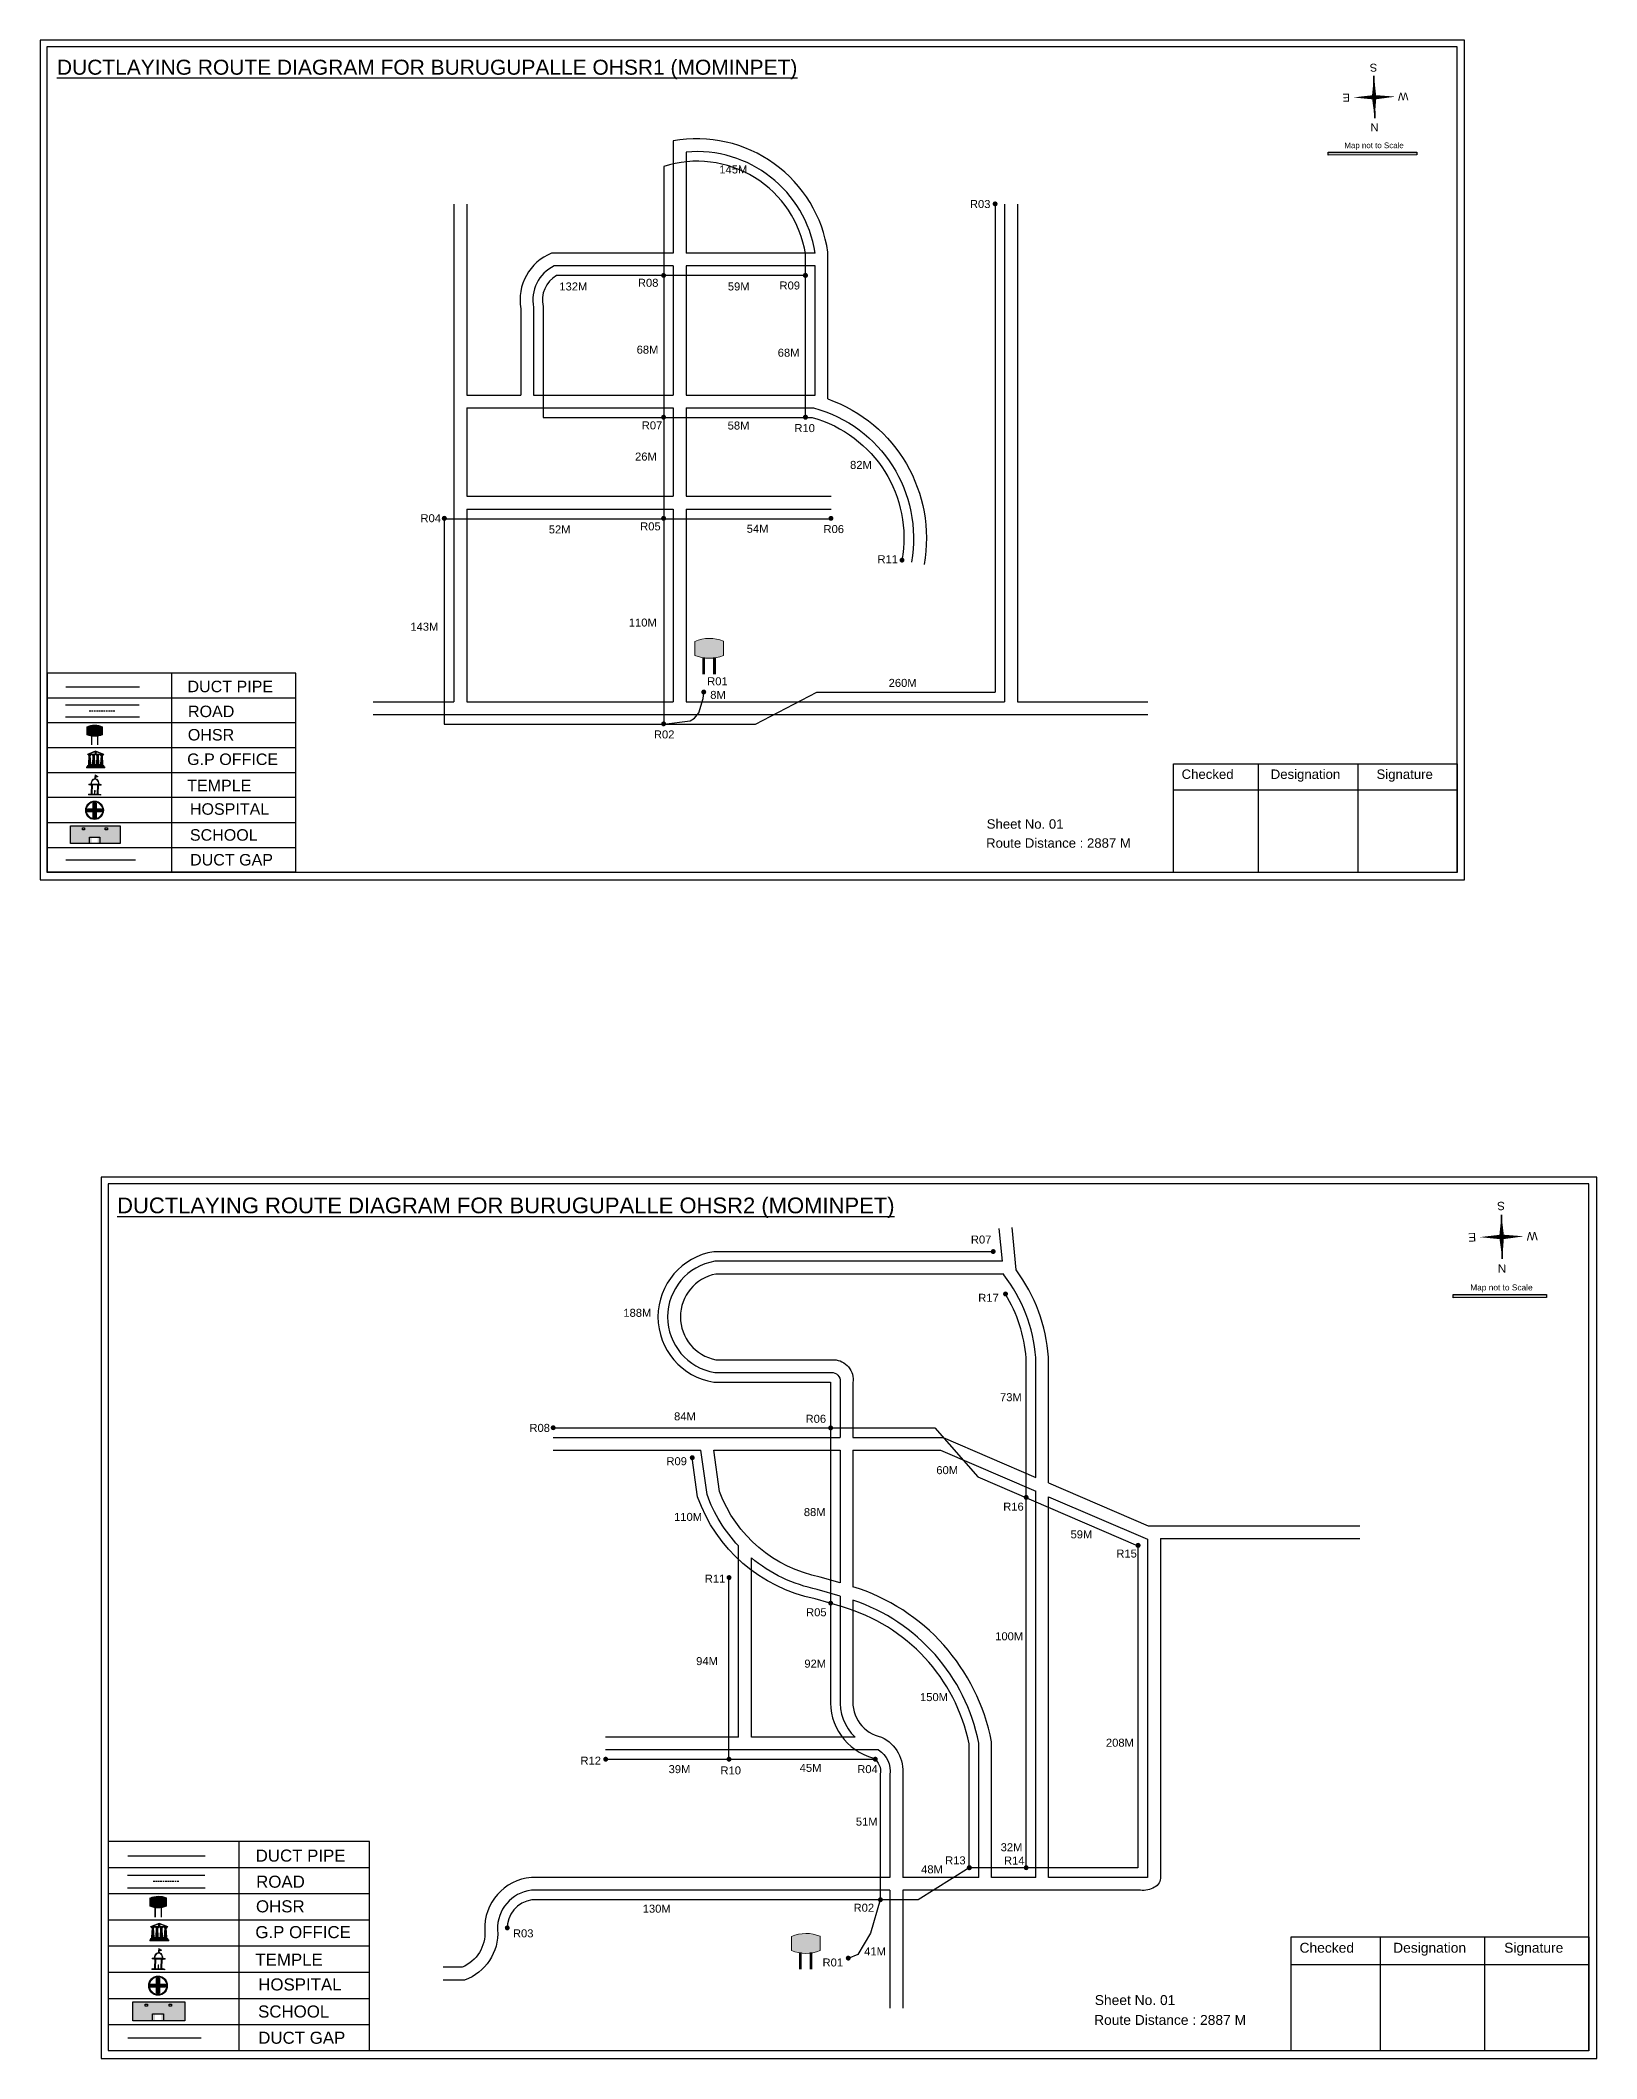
# Model space of a CAD drawing. Header units: inches. Extents: x 1065 to 7171, y 350 to 1611.
# Drawn here: x 2625 to 3597, y 350 to 1611 of the extents above; entities that cross this region are included whole.
import ezdxf

# ---------------------------------------------------------------- set-up
doc = ezdxf.new("R2010")
doc.units = ezdxf.units.IN
doc.header["$MEASUREMENT"] = 0
doc.linetypes.add('DASHEDX2', pattern=[1.5, 1, -0.5])
for name, color, linetype in [('LANDMARK', 7, 'Continuous'), ('OHT', 7, 'Continuous'), ('pipe', 5, 'Continuous')]:
    doc.layers.add(name, color=color, linetype=linetype)
doc.styles.get("Standard").update_dxf_attribs({"font": 'arial.ttf'})

# ---------------------------------------------------------------- blocks, each defined once
blk = doc.blocks.new('OHT')
at = {"linetype": 'Continuous', "lineweight": 0, "true_color": 0x0ffffc}
blk.add_hatch(color=4, dxfattribs=at).paths.add_polyline_path([(0.012, 1), (0, 1, 0.101323), (-0.4, 0.916), (-0.4, 0.525, 0.194075), (0.399, 0.521), (0.399, 0.921, 0.097877)])
at = {"color": 4, "linetype": 'Continuous', "lineweight": 0, "true_color": 0x0ffffc, "flags": 128}
for points in [[(-0.4, 0.525), (-0.4, 0.916)], [(0.399, 0.521), (0.399, 0.921)]]:
    blk.add_lwpolyline(points, dxfattribs=at)
at = {"color": 4, "linetype": 'Continuous', "lineweight": 0, "true_color": 0x0ffffc, "const_width": 0.075, "flags": 128}
for points in [[(-0.15, 0), (-0.15, 0.475)], [(0.15, 0), (0.15, 0.473)]]:
    blk.add_lwpolyline(points, dxfattribs=at)
at = {"color": 4, "linetype": 'Continuous', "lineweight": 0, "true_color": 0x0ffffc}
for centre, radius, start, end in [((0.006, -0.019), 1.019, 67.3109, 113.4711), ((0.004, 1.513), 1.068, 247.7682, 291.7007)]:
    blk.add_arc(centre, radius, start, end, dxfattribs=at)
blk = doc.blocks.new('Government_Office')
at = {"linetype": 'Continuous', "lineweight": 0, "true_color": 0xff0000}
for points in [[(-0.5, 0.05), (0.5, 0.05), (0.5, 0), (-0.5, 0)], [(-0.45, 0.08), (-0.45, 0.12), (0.45, 0.12), (0.45, 0.08)], [(-0.4, 0.14), (-0.4, 0.18), (0.4, 0.18), (0.4, 0.14)]]:
    blk.add_hatch(color=1, dxfattribs=at).paths.add_polyline_path(points)
h = blk.add_hatch(color=1, dxfattribs=at)
h.paths.add_polyline_path([(0.44, 0.72), (0.45, 0.75), (0, 0.93), (-0.45, 0.75), (-0.44, 0.72)])
h.paths.add_polyline_path([(0.36, 0.75), (-0.36, 0.75), (0, 0.9)], flags=16)
h.paths.add_polyline_path([(0, 0.78, -1), (0, 0.87, -1)], flags=0)
h = blk.add_hatch(color=1, dxfattribs=at)
edge = h.paths.add_edge_path()
edge.add_line((-0.27, 0.2), (-0.3, 0.68))
edge.add_line((-0.3, 0.68), (-0.29, 0.68))
edge.add_arc((-0.28, 0.69), 0.0176, 225.304, 441.5659)
edge.add_line((-0.28, 0.7), (-0.39, 0.7))
edge.add_arc((-0.39, 0.69), 0.0176, 98.4341, 314.696)
edge.add_line((-0.38, 0.68), (-0.37, 0.68))
edge.add_line((-0.37, 0.68), (-0.4, 0.2))
edge.add_line((-0.4, 0.2), (-0.27, 0.2))
h = blk.add_hatch(color=1, dxfattribs=at)
edge = h.paths.add_edge_path()
edge.add_line((-0.05, 0.2), (-0.07, 0.68))
edge.add_line((-0.07, 0.68), (-0.07, 0.68))
edge.add_arc((-0.05, 0.69), 0.0176, 225.304, 441.5659)
edge.add_line((-0.05, 0.7), (-0.17, 0.7))
edge.add_arc((-0.17, 0.69), 0.0176, 98.4341, 314.696)
edge.add_line((-0.16, 0.68), (-0.15, 0.68))
edge.add_line((-0.15, 0.68), (-0.18, 0.2))
edge.add_line((-0.18, 0.2), (-0.05, 0.2))
h = blk.add_hatch(color=1, dxfattribs=at)
edge = h.paths.add_edge_path()
edge.add_arc((0, 0.83), 0.0467, 90, 270)
edge.add_arc((0, 0.83), 0.0467, 270, 450)
h = blk.add_hatch(color=1, dxfattribs=at)
edge = h.paths.add_edge_path()
edge.add_line((0.18, 0.2), (0.15, 0.68))
edge.add_line((0.15, 0.68), (0.16, 0.68))
edge.add_arc((0.17, 0.69), 0.0176, 225.304, 441.5659)
edge.add_line((0.17, 0.7), (0.05, 0.7))
edge.add_arc((0.05, 0.69), 0.0176, 98.4341, 314.696)
edge.add_line((0.07, 0.68), (0.07, 0.68))
edge.add_line((0.07, 0.68), (0.05, 0.2))
edge.add_line((0.05, 0.2), (0.18, 0.2))
h = blk.add_hatch(color=1, dxfattribs=at)
edge = h.paths.add_edge_path()
edge.add_line((0.4, 0.2), (0.37, 0.68))
edge.add_line((0.37, 0.68), (0.38, 0.68))
edge.add_arc((0.39, 0.69), 0.0176, 225.304, 441.5659)
edge.add_line((0.4, 0.7), (0.28, 0.7))
edge.add_arc((0.28, 0.69), 0.0176, 98.4341, 314.696)
edge.add_line((0.29, 0.68), (0.3, 0.68))
edge.add_line((0.3, 0.68), (0.27, 0.2))
edge.add_line((0.27, 0.2), (0.4, 0.2))
at = {"color": 1, "linetype": 'Continuous', "lineweight": 0, "true_color": 0xff0000, "flags": 128}
for points in [[(-0.5, 0.05), (0.5, 0.05), (0.5, 0), (-0.5, 0)], [(-0.45, 0.75), (-0.44, 0.72), (0.44, 0.72), (0.45, 0.75), (0, 0.93)], [(-0.45, 0.08), (-0.45, 0.12), (0.45, 0.12), (0.45, 0.08)], [(-0.4, 0.14), (-0.4, 0.18), (0.4, 0.18), (0.4, 0.14)], [(-0.36, 0.75), (0.36, 0.75), (0, 0.9)]]:
    blk.add_lwpolyline(points, close=True, dxfattribs=at)
for points in [[(-0.27, 0.2), (-0.3, 0.68), (-0.29, 0.68, 1.379694), (-0.28, 0.7), (-0.39, 0.7, 1.379694), (-0.38, 0.68), (-0.37, 0.68), (-0.4, 0.2)], [(-0.05, 0.2), (-0.07, 0.68), (-0.07, 0.68, 1.379694), (-0.05, 0.7), (-0.17, 0.7, 1.379694), (-0.16, 0.68), (-0.15, 0.68), (-0.18, 0.2)], [(0, 0.87, 1), (0, 0.78, 1)], [(0.18, 0.2), (0.15, 0.68), (0.16, 0.68, 1.379694), (0.17, 0.7), (0.05, 0.7, 1.379694), (0.07, 0.68), (0.07, 0.68), (0.05, 0.2)], [(0.4, 0.2), (0.37, 0.68), (0.38, 0.68, 1.379694), (0.4, 0.7), (0.28, 0.7, 1.379694), (0.29, 0.68), (0.3, 0.68), (0.27, 0.2)]]:
    blk.add_lwpolyline(points, format="xyb", close=True, dxfattribs=at)
blk = doc.blocks.new('Temple')
at = {"linetype": 'Continuous', "lineweight": 0, "true_color": 0xe66000}
blk.add_hatch(color=32, dxfattribs=at).paths.add_polyline_path([(-0.006, 1), (0.147, 0.931), (0, 0.85)])
at = {"linetype": 'Continuous', "lineweight": 0, "true_color": 0xff0000}
h = blk.add_hatch(color=1, dxfattribs=at)
edge = h.paths.add_edge_path()
edge.add_line((0.175, 0.49), (0.225, 0.49))
edge.add_line((0.225, 0.49), (0.225, 0.497))
edge.add_line((0.225, 0.497), (0.307, 0.497))
edge.add_line((0.307, 0.497), (0.307, 0.533))
edge.add_line((0.307, 0.533), (0.257, 0.533))
edge.add_line((0.257, 0.533), (0.257, 0.54))
edge.add_line((0.257, 0.54), (0.2, 0.54))
edge.add_spline(control_points=[(0.2, 0.54), (0.2, 0.589), (0.19, 0.638), (0.142, 0.743), (0.092, 0.79), (0.027, 0.805), (0.02, 0.806), (0.012, 0.806)], knot_values=[4.712389, 4.712389, 4.712389, 4.712389, 5.278166, 5.278166, 6.117402, 6.117402, 6.223801, 6.223801, 6.223801, 6.223801], degree=3, periodic=0)
edge.add_line((0.012, 0.806), (0.012, 0.79))
edge.add_line((0.012, 0.79), (-0.012, 0.79))
edge.add_line((-0.012, 0.79), (-0.012, 0.806))
edge.add_spline(control_points=[(-0.012, 0.806), (-0.055, 0.802), (-0.096, 0.781), (-0.171, 0.699), (-0.197, 0.628), (-0.2, 0.55), (-0.2, 0.545), (-0.2, 0.54)], knot_values=[6.343965, 6.343965, 6.343965, 6.343965, 6.956638, 6.956638, 7.795874, 7.795874, 7.853982, 7.853982, 7.853982, 7.853982], degree=3, periodic=0)
edge.add_line((-0.2, 0.54), (-0.257, 0.54))
edge.add_line((-0.257, 0.54), (-0.257, 0.533))
edge.add_line((-0.257, 0.533), (-0.307, 0.533))
edge.add_line((-0.307, 0.533), (-0.307, 0.497))
edge.add_line((-0.307, 0.497), (-0.225, 0.497))
edge.add_line((-0.225, 0.497), (-0.225, 0.49))
edge.add_line((-0.225, 0.49), (-0.175, 0.49))
edge.add_line((-0.175, 0.49), (-0.175, 0.07))
edge.add_arc((-0.205, 0.07), 0.03, -90, 0, ccw=False)
edge.add_line((-0.205, 0.04), (-0.257, 0.04))
edge.add_line((-0.257, 0.04), (-0.257, 0.033))
edge.add_line((-0.257, 0.033), (-0.307, 0.033))
edge.add_line((-0.307, 0.033), (-0.307, 0))
edge.add_line((-0.307, 0), (0.307, 0))
edge.add_line((0.307, 0), (0.307, 0.033))
edge.add_line((0.307, 0.033), (0.257, 0.033))
edge.add_line((0.257, 0.033), (0.257, 0.04))
edge.add_line((0.257, 0.04), (0.205, 0.04))
edge.add_arc((0.205, 0.07), 0.03, 180, 270, ccw=False)
edge.add_line((0.175, 0.07), (0.175, 0.49))
h.paths.add_polyline_path([(0.125, 0.07, -0.414214), (0.095, 0.04), (0.05, 0.04), (0.05, 0.033), (-0.05, 0.033), (-0.05, 0.04), (-0.095, 0.04, -0.414214), (-0.125, 0.07), (-0.125, 0.497), (0.125, 0.497)], flags=16)
edge = h.paths.add_edge_path(flags=16)
edge.add_ellipse((0, 0.54), major_axis=(0, 0.242), ratio=0.722808, start_angle=270, end_angle=450, ccw=False)
edge.add_line((0.175, 0.54), (-0.175, 0.54))
h.paths.add_polyline_path([(0.012, 0.23), (0.012, 0.07), (-0.012, 0.07), (-0.012, 0.23)], flags=0)
h = blk.add_hatch(color=1, dxfattribs=at)
edge = h.paths.add_edge_path()
edge.add_line((0.012, 0.857), (0, 0.85))
edge.add_line((0, 0.85), (-0.003, 0.925))
edge.add_line((-0.003, 0.925), (-0.012, 0.925))
edge.add_line((-0.012, 0.925), (-0.012, 0.806))
edge.add_spline(control_points=[(-0.012, 0.806), (-0.004, 0.807), (0.004, 0.807), (0.012, 0.806)], knot_values=[6.223801, 6.223801, 6.223801, 6.223801, 6.343965, 6.343965, 6.343965, 6.343965], degree=3, periodic=0)
edge.add_line((0.012, 0.806), (0.012, 0.857))
h = blk.add_hatch(color=1, dxfattribs=at)
edge = h.paths.add_edge_path()
edge.add_line((0.012, 0.79), (0.012, 0.806))
edge.add_spline(control_points=[(0.012, 0.806), (0.004, 0.807), (-0.004, 0.807), (-0.012, 0.806)], knot_values=[6.223801, 6.223801, 6.223801, 6.223801, 6.343965, 6.343965, 6.343965, 6.343965], degree=3, periodic=0)
edge.add_line((-0.012, 0.806), (-0.012, 0.79))
edge.add_line((-0.012, 0.79), (0.012, 0.79))
at = {"color": 32, "linetype": 'Continuous', "lineweight": 0, "true_color": 0xe66000, "flags": 128}
blk.add_lwpolyline([(-0.006, 1), (0.147, 0.931), (0, 0.85), (-0.006, 1)], dxfattribs=at)
at = {"color": 1, "linetype": 'Continuous', "lineweight": 0, "true_color": 0xff0000, "flags": 128}
blk.add_lwpolyline([(0.2, 0.54), (0.257, 0.54), (0.257, 0.533), (0.307, 0.533), (0.307, 0.497), (0.225, 0.497), (0.225, 0.49), (0.175, 0.49), (0.175, 0.07, 0.414214), (0.205, 0.04), (0.257, 0.04), (0.257, 0.033), (0.307, 0.033), (0.307, 0), (-0.307, 0), (-0.307, 0.033), (-0.257, 0.033), (-0.257, 0.04), (-0.205, 0.04, 0.414214), (-0.175, 0.07), (-0.175, 0.49), (-0.225, 0.49), (-0.225, 0.497), (-0.307, 0.497), (-0.307, 0.533), (-0.257, 0.533), (-0.257, 0.54), (-0.2, 0.54)], format="xyb", dxfattribs=at)
blk.add_lwpolyline([(-0.175, 0.54), (0.175, 0.54)], dxfattribs=at)
blk.add_lwpolyline([(0.125, 0.497), (0.125, 0.07, -0.414214), (0.095, 0.04), (0.05, 0.04), (0.05, 0.033), (-0.05, 0.033), (-0.05, 0.04), (-0.095, 0.04, -0.414214), (-0.125, 0.07), (-0.125, 0.497)], format="xyb", close=True, dxfattribs=at)
for points in [[(0.012, 0.925), (-0.012, 0.925), (-0.012, 0.79), (0.012, 0.79)], [(0.012, 0.23), (-0.012, 0.23), (-0.012, 0.07), (0.012, 0.07)]]:
    blk.add_lwpolyline(points, close=True, dxfattribs=at)
at = {"color": 1, "linetype": 'Continuous', "lineweight": 0, "true_color": 0xff0000}
blk.add_ellipse((0, 0.54), major_axis=(0, 0.242), ratio=0.722808, start_param=4.712389, end_param=7.853982, dxfattribs=at)
blk.add_open_spline([(0.2, 0.54), (0.2, 0.589), (0.19, 0.638), (0.142, 0.743), (0.092, 0.79), (-0.023, 0.816), (-0.085, 0.794), (-0.171, 0.699), (-0.197, 0.628), (-0.2, 0.55), (-0.2, 0.545), (-0.2, 0.54)], degree=3, knots=[4.712389, 4.712389, 4.712389, 4.712389, 5.278166, 5.278166, 6.117402, 6.117402, 6.956638, 6.956638, 7.795874, 7.795874, 7.853982, 7.853982, 7.853982, 7.853982], dxfattribs=at)
blk = doc.blocks.new('*U6')
at = {"color": 0, "linetype": 'DASHEDX2', "transparency": 16777216}
blk.add_line((-8.2, 0), (8, 0), dxfattribs=at)
blk = doc.blocks.new('Hospital')
at = {"linetype": 'Continuous', "lineweight": 0, "true_color": 0x000000}
h = blk.add_hatch(color=18, dxfattribs=at)
h.paths.add_polyline_path([(-0.5, 0, 1), (0.5, 0, 1)])
h.paths.add_polyline_path([(0.45, 0, -1), (-0.45, 0, -1)], flags=16)
at = {"linetype": 'Continuous', "true_color": 0xff0000}
blk.add_hatch(color=1, dxfattribs=at).paths.add_polyline_path([(-0.39, 0.08), (-0.08, 0.08), (-0.08, 0.39), (0.08, 0.39), (0.08, 0.08), (0.39, 0.08), (0.39, -0.08), (0.08, -0.08), (0.08, -0.39), (-0.08, -0.39), (-0.08, -0.08), (-0.39, -0.08)])
at = {"color": 1, "linetype": 'Continuous', "true_color": 0xff0000, "flags": 128}
blk.add_lwpolyline([(-0.39, 0.08), (-0.08, 0.08), (-0.08, 0.39), (0.08, 0.39), (0.08, 0.08), (0.39, 0.08), (0.39, -0.08), (0.08, -0.08), (0.08, -0.39), (-0.08, -0.39), (-0.08, -0.08), (-0.39, -0.08)], close=True, dxfattribs=at)
at = {"color": 18, "linetype": 'Continuous', "lineweight": 0, "true_color": 0x000000}
for radius in [0.5, 0.446]:
    blk.add_circle((0, 0), radius, dxfattribs=at)
blk = doc.blocks.new('*U8')
at = {"color": 0, "linetype": 'DASHEDX2', "transparency": 16777216}
blk.add_line((-8.2, 0), (8, 0), dxfattribs=at)

msp = doc.modelspace()

# ---------------------------------------------------------------- hatches: boundary and pattern name
at = {"true_color": 0x0093dd}
h = msp.add_hatch(color=142, dxfattribs=at)
h.dxf.hatch_style = 1
h.paths.add_polyline_path([(3429.3, 1540.7), (3429.3, 1538.8), (3484.8, 1539), (3484.8, 1540.8)])
at = {"ltscale": 0.5}
h = msp.add_hatch(color=5, dxfattribs=at)
h.dxf.hatch_style = 1
h.paths.add_polyline_path([(3222.8, 1508.4, 1), (3219.7, 1508.4, 1)])
h = msp.add_hatch(color=5, dxfattribs=at)
h.dxf.hatch_style = 1
h.paths.add_polyline_path([(3015.6, 1463.7, 1), (3012.5, 1463.7, 1)])
h = msp.add_hatch(color=5, dxfattribs=at)
h.dxf.hatch_style = 1
h.paths.add_polyline_path([(3104.3, 1463.7, 1), (3101.1, 1463.7, 1)])
h = msp.add_hatch(color=5, dxfattribs=at)
h.dxf.hatch_style = 1
h.paths.add_polyline_path([(3015.6, 1375.1, 1), (3012.5, 1375.1, 1)])
h = msp.add_hatch(color=5, dxfattribs=at)
h.dxf.hatch_style = 1
h.paths.add_polyline_path([(3104.3, 1375.1, 1), (3101.1, 1375.1, 1)])
h = msp.add_hatch(color=5, dxfattribs=at)
h.dxf.hatch_style = 1
h.paths.add_polyline_path([(2878.6, 1311.9, 1), (2875.4, 1311.9, 1)])
h = msp.add_hatch(color=5, dxfattribs=at)
h.dxf.hatch_style = 1
h.paths.add_polyline_path([(3015.6, 1311.9, 1), (3012.5, 1311.9, 1)])
h = msp.add_hatch(color=5, dxfattribs=at)
h.dxf.hatch_style = 1
h.paths.add_polyline_path([(3120.2, 1311.9, 1), (3117.1, 1311.9, 1)])
h = msp.add_hatch(color=5, dxfattribs=at)
h.dxf.hatch_style = 1
h.paths.add_polyline_path([(3164.6, 1285.8, 1), (3161.5, 1285.8, 1)])
h = msp.add_hatch(color=5, dxfattribs=at)
h.dxf.hatch_style = 1
h.paths.add_polyline_path([(3040.7, 1203.4, 1), (3037.6, 1203.4, 1)])
h = msp.add_hatch(color=5, dxfattribs=at)
h.dxf.hatch_style = 1
h.paths.add_polyline_path([(3015.6, 1183.5, 1), (3012.5, 1183.5, 1)])
at = {"true_color": 0xc8c92d}
h = msp.add_hatch(color=52, dxfattribs=at)
h.dxf.hatch_style = 1
h.paths.add_polyline_path([(2649.5, 1119.7), (2643.3, 1119.7), (2643.3, 1108.7), (2649.5, 1108.7)])
h.paths.add_polyline_path([(2674.3, 1119.7), (2668.2, 1119.7), (2668.2, 1108.7), (2674.3, 1108.7)])
at = {"true_color": 0x293189}
h = msp.add_hatch(color=177, dxfattribs=at)
h.dxf.hatch_style = 1
h.paths.add_polyline_path([(2668.2, 1119.7), (2649.5, 1119.7), (2649.5, 1108.7), (2656.5, 1108.7), (2656.5, 1112.3), (2660.4, 1112.3), (2660.4, 1108.7), (2668.2, 1108.7)])
h.paths.add_polyline_path([(2652.2, 1117.3), (2650.8, 1117.3), (2650.8, 1118.5), (2652.2, 1118.5)], flags=16)
h.paths.add_polyline_path([(2665, 1117.3), (2665, 1118.5), (2666.4, 1118.5), (2666.4, 1117.3)], flags=16)
at = {"ltscale": 0.5}
h = msp.add_hatch(color=5, dxfattribs=at)
h.dxf.hatch_style = 1
h.paths.add_polyline_path([(3221.6, 853.8, 1), (3218.5, 853.8, 1)])
h = msp.add_hatch(color=5, dxfattribs=at)
h.dxf.hatch_style = 1
h.paths.add_polyline_path([(3229.3, 827.3, 1), (3226.2, 827.3, 1)])
at = {"true_color": 0x0093dd}
h = msp.add_hatch(color=142, dxfattribs=at)
h.dxf.hatch_style = 1
h.paths.add_polyline_path([(3507.5, 826.9), (3507.5, 824.9), (3565.8, 825), (3565.8, 827)])
at = {"ltscale": 0.5}
h = msp.add_hatch(color=5, dxfattribs=at)
h.dxf.hatch_style = 1
h.paths.add_polyline_path([(2946.6, 743.7, 1), (2943.5, 743.7, 1)])
h = msp.add_hatch(color=5, dxfattribs=at)
h.dxf.hatch_style = 1
h.paths.add_polyline_path([(3120, 743.6, 1), (3116.9, 743.6, 1)])
h = msp.add_hatch(color=5, dxfattribs=at)
h.dxf.hatch_style = 1
h.paths.add_polyline_path([(3033.5, 725, 1), (3030.4, 725, 1)])
h = msp.add_hatch(color=5, dxfattribs=at)
h.dxf.hatch_style = 1
h.paths.add_polyline_path([(3242.2, 700.2, 1), (3239.1, 700.2, 1)])
h = msp.add_hatch(color=5, dxfattribs=at)
h.dxf.hatch_style = 1
h.paths.add_polyline_path([(3312.2, 670.2, 1), (3309, 670.2, 1)])
h = msp.add_hatch(color=5, dxfattribs=at)
h.dxf.hatch_style = 1
h.paths.add_polyline_path([(3056.5, 650.1, 1), (3053.4, 650.1, 1)])
h = msp.add_hatch(color=5, dxfattribs=at)
h.dxf.hatch_style = 1
h.paths.add_polyline_path([(3120, 634.1, 1), (3116.9, 634.1, 1)])
h = msp.add_hatch(color=5, dxfattribs=at)
h.dxf.hatch_style = 1
h.paths.add_polyline_path([(2979.4, 536.6, 1), (2976.3, 536.6, 1)])
h = msp.add_hatch(color=5, dxfattribs=at)
h.dxf.hatch_style = 1
h.paths.add_polyline_path([(3056.5, 536.6, 1), (3053.4, 536.6, 1)])
h = msp.add_hatch(color=5, dxfattribs=at)
h.dxf.hatch_style = 1
h.paths.add_polyline_path([(3147.9, 536.6, 1), (3144.8, 536.6, 1)])
h = msp.add_hatch(color=5, dxfattribs=at)
h.dxf.hatch_style = 1
h.paths.add_polyline_path([(3206.7, 468.8, 1), (3203.5, 468.8, 1)])
h = msp.add_hatch(color=5, dxfattribs=at)
h.dxf.hatch_style = 1
h.paths.add_polyline_path([(3242.2, 468.8, 1), (3239.1, 468.8, 1)])
h = msp.add_hatch(color=5, dxfattribs=at)
h.dxf.hatch_style = 1
h.paths.add_polyline_path([(3151.1, 448.8, 1), (3148, 448.8, 1)])
h = msp.add_hatch(color=5, dxfattribs=at)
h.dxf.hatch_style = 1
h.paths.add_polyline_path([(2917.9, 431.2, 1), (2914.8, 431.2, 1)])
h = msp.add_hatch(color=5, dxfattribs=at)
h.dxf.hatch_style = 1
h.paths.add_polyline_path([(3131, 412.3, 1), (3127.9, 412.3, 1)])
at = {"true_color": 0xc8c92d}
h = msp.add_hatch(color=52, dxfattribs=at)
h.dxf.hatch_style = 1
h.paths.add_polyline_path([(2688.7, 384.9), (2682.3, 384.9), (2682.3, 373.2), (2688.7, 373.2)])
h.paths.add_polyline_path([(2714.8, 384.9), (2708.4, 384.9), (2708.4, 373.2), (2714.8, 373.2)])
at = {"true_color": 0x293189}
h = msp.add_hatch(color=177, dxfattribs=at)
h.dxf.hatch_style = 1
h.paths.add_polyline_path([(2708.4, 384.9), (2688.7, 384.9), (2688.7, 373.2), (2696.1, 373.2), (2696.1, 377), (2700.2, 377), (2700.2, 373.2), (2708.4, 373.2)])
h.paths.add_polyline_path([(2691.5, 382.3), (2690.1, 382.3), (2690.1, 383.6), (2691.5, 383.6)], flags=16)
h.paths.add_polyline_path([(2705.1, 382.3), (2705.1, 383.6), (2706.5, 383.6), (2706.5, 382.3)], flags=16)

# ---------------------------------------------------------------- linework, layer by layer
for p, q in [((3458, 1588.3), (3458.5, 1562)), ((3458.5, 1562), (3458, 1588.3)), ((3458, 1588.3), (3458.5, 1562)), ((3458.2, 1575.2), (3458, 1588.3)), ((2628.7, 1215.2), (2628.7, 1092)), ((2706.4, 1215.2), (2706.4, 1090.8)), ((2784.2, 1199.6), (2628.7, 1199.6)), ((2640.3, 1195.3), (2686.2, 1195.3)), ((2640.3, 1187.8), (2686.4, 1187.8)), ((2784.2, 1184.1), (2628.7, 1184.1)), ((2784.2, 1168.5), (2628.7, 1168.5)), ((2784.2, 1153), (2628.7, 1153)), ((2784.2, 1137.4), (2628.7, 1137.4)), ((2628.7, 1121.9), (2784.2, 1121.9)), ((2628.7, 1106.3), (2784.2, 1106.3)), ((2628.6, 1091.7), (2628.6, 1090.8)), ((2628.7, 1092), (2628.7, 1090.8)), ((2784.2, 1090.8), (2628.7, 1090.8)), ((3537.7, 876.8), (3538.2, 849.2)), ((3538.2, 849.2), (3537.7, 876.8)), ((3537.7, 876.8), (3538.2, 849.2)), ((3537.9, 863.1), (3537.7, 876.8)), ((2666.9, 485.1), (2666.9, 355.7)), ((2748.5, 485.1), (2748.5, 354.4)), ((2830.2, 468.8), (2666.9, 468.8)), ((2679.1, 464.2), (2727.3, 464.2)), ((2679.1, 456.3), (2727.5, 456.3)), ((2830.2, 452.4), (2666.9, 452.4)), ((2830.2, 436.1), (2666.9, 436.1)), ((2830.2, 419.8), (2666.9, 419.8)), ((2830.2, 403.4), (2666.9, 403.4)), ((2666.9, 387.1), (2830.2, 387.1)), ((2666.9, 370.8), (2830.2, 370.8))]:
    msp.add_line(p, q)
at = {"color": 1}
for p, q in [((3458.5, 1562), (3458.2, 1575.2)), ((3538.2, 849.2), (3537.9, 863))]:
    msp.add_line(p, q, dxfattribs=at)
at = {"color": 242, "true_color": 0xcd2027}
for p, q in [((3385.7, 1158.6), (3385.7, 1090.7)), ((3447.9, 1158.6), (3447.9, 1090.7)), ((3332.7, 1142.2), (3510, 1142.2)), ((3461.8, 425.7), (3461.8, 354.4)), ((3527.1, 425.7), (3527.1, 354.4)), ((3406.2, 408.4), (3592.2, 408.4))]:
    msp.add_line(p, q, dxfattribs=at)
for points in [[(2624.5, 1610.6), (2624.5, 1086.1), (3514.7, 1086.1), (3514.7, 1610.6)], [(2628.6, 1606.5), (2628.6, 1090.8), (3510, 1090.8), (3510, 1606.5)], [(2674.4, 1119.7), (2674.4, 1108.7), (2643.3, 1108.7), (2643.3, 1119.7)], [(2652.2, 1118.5), (2652.2, 1117.3), (2650.8, 1117.3), (2650.8, 1118.5)], [(2665, 1117.3), (2665, 1118.5), (2666.4, 1118.5), (2666.4, 1117.3)], [(2662.5, 900.2), (2662.5, 349.5), (3597.2, 349.5), (3597.2, 900.2)], [(2666.9, 896), (2666.9, 354.5), (3592.2, 354.5), (3592.2, 896)], [(2714.9, 384.9), (2714.9, 373.2), (2682.3, 373.2), (2682.3, 384.9)], [(2691.5, 383.6), (2691.5, 382.3), (2690.1, 382.3), (2690.1, 383.6)], [(2705.1, 382.3), (2705.1, 383.6), (2706.5, 383.6), (2706.5, 382.3)]]:
    msp.add_lwpolyline(points, close=True)
for points in [[(3116.7, 1386.5), (3116.7, 1478.2, 0.425307), (3020.1, 1547.7, 0.425307)], [(3108.7, 1477.6, 0.397164), (3028.1, 1540.7)], [(3020.1, 1477.6), (2944, 1477.6, 0.353574), (2924.8, 1442.9), (2924.8, 1388.9)], [(3020.1, 1469.6), (2945.7, 1469.6, 0.343981), (2932.8, 1443.7), (2932.8, 1388.9)], [(3028.1, 1380.9), (3107.7, 1380.9, -0.391305), (3168.9, 1284.6)], [(3116.7, 1386.5, -0.368652), (3176.8, 1283.1)], [(3254.6, 709.3), (3254.6, 716.3), (3254.6, 787.8, 0.142611), (3234.4, 842.3), (3231.8, 868.9)], [(3225.8, 847.7), (3046, 847.7, 0.846949), (3046, 778.2), (3118.9, 778.2, -0.448591), (3124.4, 772.5), (3124.4, 737.6)], [(3226.6, 839.7), (3046.7, 839.7, 0.827558), (3046.7, 786.2), (3120.5, 786.2, -0.438976), (3132.4, 771.9), (3132.4, 737.6)], [(3226.7, 839.2, 0.000115), (3226.6, 839.3), (3226.6, 839.7)], [(3246.6, 712.7), (3246.6, 716.3), (3246.6, 787.5, 0.147556), (3226.7, 839.2)], [(3060.9, 669.9, -0.102702), (3041.2, 701.9), (3037.4, 729.6)], [(3124.4, 646.8), (3112, 650.4, -0.261344), (3049, 703.8), (3045.5, 729.6)], [(3324.5, 674.5), (3324.5, 463.1, -0.302245), (3320.9, 456.6, -0.157455), (3312.1, 454.7), (3163.5, 454.7)], [(3124.4, 638.4), (3110.1, 642.7, -0.125568), (3068.9, 662.4)], [(3219, 462.7), (3219, 547.5, 0.276373), (3132.4, 644.4, 0.276373)], [(3124.4, 638.4), (3124.4, 574.8, 0.225787), (3133.7, 550.4)], [(3132.4, 636), (3132.4, 574.5, 0.384966), (3150.3, 550.4, -0.314552), (3163.5, 526.4), (3163.5, 462.7)], [(3211, 462.7), (3211, 546.7, 0.269005), (3132.4, 636, 0.269005)], [(3148.3, 542.4, -0.292149), (3155.5, 526.9), (3155.5, 462.7)], [(3155.5, 462.7), (2931.4, 462.7, 0.404074), (2902.3, 429.6, -0.322596), (2888.1, 406.6), (2876.3, 406.6)], [(3155.5, 454.7), (2931.4, 454.7, 0.39403), (2910.3, 430, -0.33685), (2889.6, 398.6), (2876.3, 398.6)]]:
    msp.add_lwpolyline(points, format="xyb")
for points in [[(3020.1, 1547.7), (3020.1, 1477.6)], [(3028.1, 1540.7), (3028.1, 1477.6)], [(2883, 1508.3), (2883, 1197.3)], [(2891, 1508.3), (2891, 1388.9)], [(3227.2, 1508.3), (3227.2, 1197.3)], [(3235.2, 1508.3), (3235.2, 1197.3)], [(3108.7, 1477.6), (3028.1, 1477.6)], [(3020.1, 1469.6), (3020.1, 1388.9)], [(3028.1, 1469.6), (3028.1, 1388.9)], [(3108.7, 1469.6), (3028.1, 1469.6)], [(3108.7, 1388.9), (3108.7, 1469.6)], [(2891, 1388.9), (2924.8, 1388.9)], [(2932.8, 1388.9), (3020.1, 1388.9)], [(3028.1, 1388.9), (3108.7, 1388.9)], [(2891, 1380.9), (2891, 1325.7)], [(2891, 1380.9), (3020.1, 1380.9)], [(3020.1, 1380.9), (3020.1, 1325.7)], [(3028.1, 1380.9), (3028.1, 1325.7)], [(2891, 1325.7), (3020.1, 1325.7)], [(3028.1, 1325.7), (3118.7, 1325.7)], [(2891, 1317.7), (2891, 1197.3)], [(2891, 1317.7), (3020.1, 1317.7)], [(3020.1, 1317.7), (3020.1, 1197.3)], [(3028.1, 1317.7), (3028.1, 1197.3)], [(3028.1, 1317.7), (3118.7, 1317.7)], [(2784.2, 1090.8), (2784.2, 1215.2), (2628.7, 1215.2)], [(2832.6, 1197.3), (2883, 1197.3)], [(2832.6, 1189.3), (3316.7, 1189.3)], [(2891, 1197.3), (3020.1, 1197.3)], [(3028.1, 1197.3), (3227.2, 1197.3)], [(3235.2, 1197.3), (3316.7, 1197.3)], [(2655.2, 1108.7), (2655.2, 1112.8), (2661.7, 1112.8), (2661.7, 1108.7)], [(3225.8, 847.7), (3223.8, 868.1)], [(2945, 737.6), (3111.4, 737.6), (3124.4, 737.6)], [(3132.4, 737.6), (3188.8, 737.6), (3246.6, 712.7)], [(2945, 729.6), (3037.4, 729.6)], [(3045.5, 729.6), (3111.4, 729.6), (3124.4, 729.6)], [(3124.4, 729.6), (3124.4, 646.8)], [(3132.4, 729.6), (3187.2, 729.6), (3246.6, 704)], [(3132.4, 729.6), (3132.4, 644.4)], [(3254.6, 709.3), (3316.9, 682.5)], [(3246.6, 462.7), (3246.6, 704)], [(3254.6, 700.6), (3316.5, 674), (3316.5, 462.7), (3254.6, 462.7)], [(3254.6, 462.7), (3254.6, 700.6)], [(3316.9, 682.5), (3449.1, 682.5)], [(3060.9, 550.4), (3060.9, 669.9)], [(3324.5, 674.5), (3449.1, 674.5)], [(3068.9, 550.4), (3068.9, 662.4)], [(3060.9, 550.4), (2977.8, 550.4)], [(3148.3, 542.4), (2977.8, 542.4)], [(3133.7, 550.4), (3068.9, 550.4)], [(2830.2, 354.4), (2830.2, 485.1), (2666.9, 485.1)], [(3155.5, 454.7), (3155.5, 381.1)], [(3211, 462.7), (3163.5, 462.7)], [(3163.5, 454.7), (3163.5, 381.1)], [(3246.6, 462.7), (3219, 462.7)], [(2694.7, 373.2), (2694.7, 377.5), (2701.6, 377.5), (2701.6, 373.2)]]:
    msp.add_lwpolyline(points)
at = {"color": 142, "true_color": 0x0093dd}
for points in [[(3484.8, 1539), (3429.3, 1538.8), (3429.3, 1540.7), (3484.8, 1540.8), (3484.8, 1539)], [(3565.8, 825), (3507.5, 824.9), (3507.5, 826.9), (3565.8, 827), (3565.8, 825)]]:
    msp.add_lwpolyline(points, dxfattribs=at)
at = {"color": 242, "true_color": 0xcd2027}
for points in [[(3510, 1090.7), (3332.7, 1090.7), (3332.7, 1158.6), (3510, 1158.6)], [(3592.2, 354.4), (3406.2, 354.4), (3406.2, 425.7), (3592.2, 425.7)]]:
    msp.add_lwpolyline(points, close=True, dxfattribs=at)
for points in [[(3458.2, 1576.4), (3458.3, 1573.6), (3445.1, 1574.9)], [(3458.2, 1576.4), (3458.3, 1573.6), (3445.1, 1574.9)], [(3459.5, 1575.2), (3456.7, 1575.1), (3458, 1588.3)], [(3459.5, 1575.2), (3456.7, 1575.1), (3458, 1588.3)], [(3458.2, 1576.4), (3458.3, 1573.6), (3471.4, 1575.4)], [(3458.2, 1576.4), (3458.3, 1573.6), (3471.4, 1575.4)], [(3539.3, 863.1), (3536.3, 863), (3537.7, 876.8)], [(3539.3, 863.1), (3536.3, 863), (3537.7, 876.8)], [(3537.9, 864.4), (3537.9, 861.4), (3524.1, 862.8)], [(3537.9, 864.4), (3537.9, 861.4), (3524.1, 862.8)], [(3537.9, 864.4), (3537.9, 861.4), (3551.7, 863.3)], [(3537.9, 864.4), (3537.9, 861.4), (3551.7, 863.3)]]:
    msp.add_solid(points)
at = {"color": 1}
for points in [[(3459.5, 1575.2), (3456.7, 1575.1), (3458.5, 1562)], [(3459.5, 1575.2), (3456.7, 1575.1), (3458.5, 1562)], [(3539.3, 863.1), (3536.3, 863), (3538.2, 849.2)], [(3539.3, 863.1), (3536.3, 863), (3538.2, 849.2)]]:
    msp.add_solid(points, dxfattribs=at)
at = {"layer": 'OHT', "color": 5}
for p, q in [((2640.5, 1206.7), (2686.4, 1206.7)), ((2679.3, 476.2), (2727.5, 476.2))]:
    msp.add_line(p, q, dxfattribs=at)
at = {"layer": 'OHT', "color": 1}
for p, q in [((2640.5, 1098.5), (2684.1, 1098.5)), ((2679.3, 362.6), (2725, 362.6))]:
    msp.add_line(p, q, dxfattribs=at)
at = {"layer": 'pipe'}
for points in [[(3102.7, 1374.9), (3102.7, 1477.1, 0.459409), (3014.1, 1531.8, 0.397629)], [(3102.7, 1463.6), (3020.1, 1463.6), (2947.2, 1463.6, 0.332734), (2938.8, 1444.3), (2938.8, 1374.9)], [(2938.8, 1374.9), (3106.9, 1374.9, -0.38848), (3163, 1285.6)], [(3220.1, 853.7), (3045.5, 853.7, 0.857769), (3045.5, 772.2), (3118.4, 772.2), (3118.4, 743.6)], [(3240.6, 468.7), (3240.6, 716.3), (3240.6, 787.3, 0.118238), (3227.7, 827.2)], [(3205, 468.7), (3205, 546.1, 0.279298), (3125.8, 631.7), (3108.7, 636.8, -0.263779), (3035.3, 700.5), (3032, 724.9)], [(3118.4, 636), (3118.4, 575, 0.359713), (3145.2, 537.3, -0.296392), (3149.5, 527.3), (3149.5, 448.7)], [(3205, 468.7), (3173.1, 448.7), (2931.8, 448.7, 0.387932), (2916.3, 430.3)]]:
    msp.add_lwpolyline(points, format="xyb", dxfattribs=at)
for points in [[(3014.1, 1531.8), (3014.1, 1183.3)], [(3221.2, 1508.3), (3221.2, 1203.3)], [(2877, 1311.7), (2877, 1183.3)], [(2877, 1311.7), (3118.7, 1311.7)], [(2877, 1183.3), (3071.5, 1183.3), (3109.9, 1203.3)], [(3014.1, 1183.3), (3030.7, 1185.4), (3033.4, 1187.1), (3036, 1190.4), (3038.7, 1199.4), (3039.2, 1203.3)], [(3109.9, 1203.3), (3221.2, 1203.3)], [(2945, 743.6), (3111.4, 743.6), (3132.4, 743.6)], [(3118.4, 743.6), (3118.4, 633.9)], [(3132.4, 743.6), (3183.5, 743.6), (3210.5, 713)], [(3210.5, 713), (3310.5, 670), (3310.5, 468.7), (3205, 468.7)], [(3054.9, 536.4), (3054.9, 650)], [(3146.3, 536.4), (2977.8, 536.4)], [(3149.5, 448.7), (3143.3, 427.8), (3135.4, 414.5), (3129.3, 412.1)]]:
    msp.add_lwpolyline(points, dxfattribs=at)

# ---------------------------------------------------------------- block references
at = {"linetype": 'DASHEDX2'}
for name, p in [('*U6', (2663.3, 1191.6)), ('*U8', (2703.2, 460.3))]:
    msp.add_blockref(name, p, dxfattribs=at)
at = {"layer": 'LANDMARK'}
for name, p, xscale, yscale, zscale in [('Government_Office', (2659.1, 1156.1), 11.32114773247135, 11.32114773247135, 11.32114773247135), ('Hospital', (2658.4, 1129.5), 11.41772014427468, 11.41772014427468, 11.41772014427468), ('Government_Office', (2698.8, 423.1), 11.88720511909492, 11.88720511909492, 11.88720511909492), ('Hospital', (2698.1, 395.1), 11.98860615148842, 11.98860615148842, 11.98860615148842)]:
    msp.add_blockref(name, p, dxfattribs=dict(at, xscale=xscale, yscale=yscale, zscale=zscale))
at = {"layer": 'LANDMARK', "rotation": 358.3713438591284}
for p, xscale, yscale, zscale in [((2658.5, 1139), 12.62452535729322, 12.62452535729322, 12.62452535729322), ((2698.2, 405.1), 13.25575162515788, 13.25575162515788, 13.25575162515788)]:
    msp.add_blockref('Temple', p, dxfattribs=dict(at, xscale=xscale, yscale=yscale, zscale=zscale))
at = {"layer": 'OHT'}
for p, xscale, yscale, zscale in [((3042.5, 1214.5), 22.41341502807723, 22.41341502807723, 22.41341502807723), ((2658.5, 1170.2), 12.45189723782068, 12.45189723782068, 12.45189723782068), ((2698.2, 437.9), 13.07449209971172, 13.07449209971172, 13.07449209971172), ((3102.9, 405.3), 22.41341502807723, 22.41341502807723, 22.41341502807723)]:
    msp.add_blockref('OHT', p, dxfattribs=dict(at, xscale=xscale, yscale=yscale, zscale=zscale))

# ---------------------------------------------------------------- texts
at = {"color": 242, "true_color": 0xcd2027}
for s, height, p in [('%%UDUCTLAYING ROUTE DIAGRAM FOR BURUGUPALLE OHSR1 (MOMINPET)', 9.375, (2634.9, 1589.1)), ('%%UDUCTLAYING ROUTE DIAGRAM FOR BURUGUPALLE OHSR2 (MOMINPET)', 9.844, (2672.5, 877.7))]:
    msp.add_text(s, height=height, dxfattribs=at).set_placement(p)
for s, height, p in [('S', 4.95, (3460, 1596)), ('E', 4.95, (3442.9, 1577.3)), ('W', 4.95, (3479.5, 1578)), ('N', 4.95, (3460.8, 1558.7)), ('S', 5.2, (3539.8, 884.9)), ('E', 5.2, (3521.8, 865.3)), ('W', 5.2, (3560.3, 866)), ('N', 5.2, (3540.6, 845.8))]:
    msp.add_text(s, height=height, rotation=181.0063).set_placement(p)
for s, height, p in [('Map not to Scale', 3.542, (3439.5, 1543.2)), ('145M', 5, (3048.9, 1527.4)), ('R03', 5, (3205.5, 1505.8)), ('132M', 5, (2948.9, 1454.3)), ('R08', 5, (2998, 1456.6)), ('59M', 5, (3054.2, 1454.3)), ('R09', 5, (3086.5, 1454.9)), ('68M', 5, (2997.2, 1414.8)), ('68M', 5, (3085.4, 1412.9)), ('R07', 5, (3000.4, 1367.5)), ('58M', 5, (3054.1, 1367.4)), ('R10', 5, (3095.8, 1365.8)), ('26M', 5, (2996.2, 1348)), ('82M', 5, (3130.6, 1342.8)), ('R04', 5, (2862.1, 1309.5)), ('52M', 5, (2942.3, 1302.5)), ('R05', 5, (2999.4, 1304.4)), ('54M', 5, (3066, 1302.9)), ('R06', 5, (3114, 1302.7)), ('R11', 5, (3147.7, 1283.9)), ('110M', 5, (2992.3, 1244.3)), ('143M', 5, (2855.8, 1241.7)), ('DUCT PIPE', 7.18, (2716.5, 1203.3)), ('R01', 5, (3041.3, 1207.6)), ('260M', 5, (3154.7, 1206.6)), ('8M', 5, (3043.2, 1199.1)), ('ROAD ', 7.18, (2716.8, 1187.7)), ('OHSR', 7.18, (2716.7, 1173.1)), ('R02', 5, (3008, 1174.4)), ('G.P OFFICE', 7.18, (2716.3, 1157.8)), ('TEMPLE', 7.18, (2716.3, 1141.4)), ('Checked', 5.89, (3337.8, 1149.1)), ('Designation', 5.886, (3393.5, 1149.1)), ('Signature', 5.89, (3459.6, 1149.1)), ('HOSPITAL', 7.18, (2718, 1126.7)), ('Sheet No. 01', 5.886, (3216, 1118)), ('SCHOOL', 7.18, (2718, 1110.5)), ('Route Distance : 2887 M', 5.886, (3215.6, 1106.1)), ('DUCT GAP', 7.18, (2718.1, 1095)), ('R07', 5, (3206.1, 858.8)), ('Map not to Scale', 3.72, (3518.2, 829.5)), ('R17', 5, (3210.7, 822.4)), ('188M', 5, (2988.9, 813)), ('73M', 5, (3224.3, 760.3)), ('R08', 5, (2930.2, 741.1)), ('84M', 5, (3020.6, 748.3)), ('R06', 5, (3102.8, 746.8)), ('R09', 5, (3015.8, 720.3)), ('60M', 5, (3184.5, 714.7)), ('R16', 5, (3226.3, 691.9)), ('110M', 5, (3020.6, 685.5)), ('88M', 5, (3101.7, 688.5)), ('59M', 5, (3268.4, 674.6)), ('R15', 5, (3297, 662.6)), ('R11', 5, (3039.8, 646.9)), ('R05', 5, (3103.1, 625.9)), ('100M', 5, (3221.3, 610.9)), ('94M', 5, (3034.4, 595.4)), ('92M', 5, (3102, 593.8)), ('150M', 5, (3174.3, 572.9)), ('208M', 5, (3290.5, 544.4)), ('R12', 5, (2962.1, 533.2)), ('39M', 5, (3017.2, 527.9)), ('R10', 5, (3049.6, 527.1)), ('45M', 5, (3099.1, 528.7)), ('R04', 5, (3135.1, 527.9)), ('51M', 5, (3134.2, 495.1)), ('DUCT PIPE', 7.54, (2759.1, 472.6)), ('32M', 5, (3224.7, 479.1)), ('48M', 5, (3175, 465.3)), ('R13', 5, (3190, 470.9)), ('R14', 5, (3226.8, 470.8)), ('ROAD ', 7.54, (2759.4, 456.3)), ('OHSR', 7.54, (2759.3, 440.9)), ('130M', 5, (3001, 440.7)), ('R02', 5, (3132.8, 441.3)), ('G.P OFFICE', 7.54, (2758.9, 424.8)), ('R03', 5, (2919.9, 425.3)), ('41M', 5, (3139.4, 414)), ('Checked', 6.18, (3411.5, 415.7)), ('Designation', 6.18, (3470, 415.7)), ('Signature', 6.18, (3539.4, 415.7)), ('TEMPLE', 7.54, (2758.9, 407.6)), ('R01', 5, (3113.4, 407.1)), ('HOSPITAL', 7.54, (2760.7, 392.1)), ('SCHOOL', 7.54, (2760.6, 375.2)), ('Sheet No. 01', 6.18, (3283.5, 383)), ('DUCT GAP', 7.54, (2760.7, 358.8)), ('Route Distance : 2887 M', 6.18, (3283.1, 370.6))]:
    msp.add_text(s, height=height).set_placement(p)

doc.saveas('drawing.dxf')
